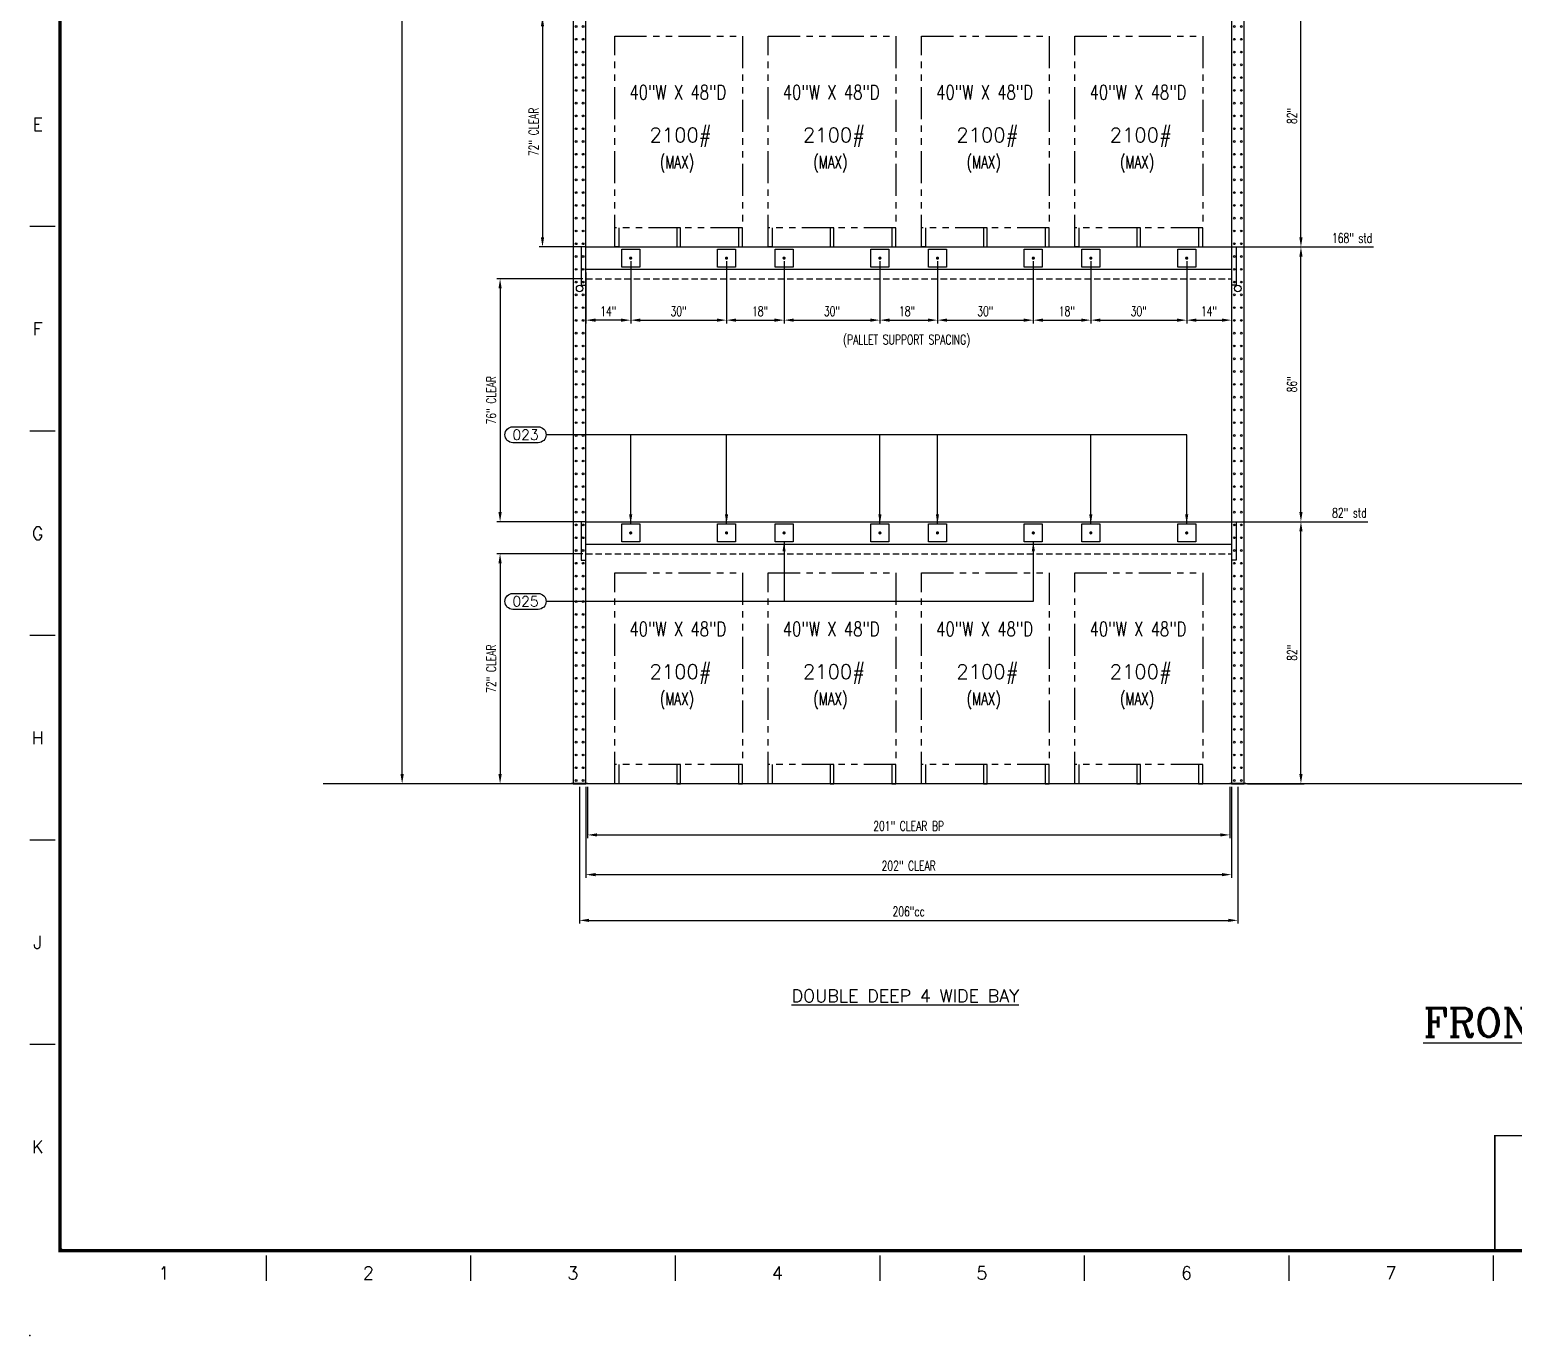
# Model space of a CAD drawing. Extents: x -10 to 1034, y -27 to 667.
# Drawn here: x -10 to 454.3, y -27 to 381.6 of the extents above; entities that cross this region are included whole.
import ezdxf
from ezdxf.enums import TextEntityAlignment as Align

# ---------------------------------------------------------------- set-up
doc = ezdxf.new("R2010")
doc.units = 0
doc.header["$LTSCALE"] = 8
doc.header["$MEASUREMENT"] = 0
doc.linetypes.add('HIDDEN', pattern=[0.375, 0.25, -0.125])
doc.linetypes.add('PHANTOM', pattern=[2.5, 1.25, -0.25, 0.25, -0.25, 0.25, -0.25])
doc.layers.get('0').update_dxf_attribs({"linetype": 'CONTINUOUS'})
doc.layers.get('DEFPOINTS').update_dxf_attribs({"linetype": 'CONTINUOUS'})
for name, color, linetype in [('BORD', 8, 'CONTINUOUS'), ('FDIM', 2, 'CONTINUOUS'), ('HIDDENL', 94, 'HIDDEN'), ('OBJCYAN', 4, 'CONTINUOUS'), ('OBJGREEN', 3, 'CONTINUOUS'), ('OBJRED', 1, 'CONTINUOUS'), ('OBJTHIN', 11, 'CONTINUOUS'), ('PHANTOML', 205, 'PHANTOM'), ('TEXTL', 2, 'CONTINUOUS')]:
    doc.layers.add(name, color=color, linetype=linetype)
doc.styles.add('2THIRDS', font='romans.shx', dxfattribs={"width": 0.7})
doc.styles.add('COMPLEX', font='complex')
doc.styles.add('ITALIC', font='italic')
doc.styles.add('ITALICT', font='italict', dxfattribs={"height": 24})
doc.styles.add('ROMAND', font='romand.shx')
doc.styles.add('SCRIPTC', font='SCRIPTC')
doc.styles.add('SIMPLEX', font='simplex.shx')
doc.dimstyles.new('2TFR32', dxfattribs={"dimtxt": 0.0938, "dimasz": 0.09375, "dimexe": 0.03125, "dimexo": 0.03125, "dimgap": 0.03125, "dimtad": 1, "dimdec": 5, "dimzin": 1, "dimdsep": 46, "dimlunit": 5, "dimtxsty": '2THIRDS', "dimcen": 0.09375, "dimclrd": 256, "dimclre": 256, "dimclrt": 256, "dimadec": 0, "dimazin": 0, "dimtfac": 0.75, "dimtdec": 4, "dimtofl": 0, "dimtmove": 0, "dimatfit": 0, "dimfxl": 0, "dimfrac": 2, "dimtolj": 1, "dimtzin": 0, "dimarcsym": 0})

# ---------------------------------------------------------------- blocks, each defined once
blk = doc.blocks.new('sbord_d')
at = {"layer": 'BORD'}
for p, q in [((-0.062, 10), (-0.312, 10)), ((-0.062, 8), (-0.312, 8)), ((-0.062, 6), (-0.312, 6)), ((-0.062, 4), (-0.312, 4)), ((-0.062, 2), (-0.312, 2)), ((2, -0.062), (2, -0.312)), ((4, -0.062), (4, -0.312)), ((6, -0.062), (6, -0.312)), ((8, -0.062), (8, -0.312)), ((10, -0.062), (10, -0.312)), ((12, -0.062), (12, -0.312)), ((14, -0.062), (14, -0.312))]:
    blk.add_line(p, q, dxfattribs=at)
at = {"layer": 'BORD', "const_width": 0.0313}
blk.add_lwpolyline([(-0.016, -0.016), (32.016, -0.016), (32.016, 20.016), (-0.016, 20.016)], close=True, dxfattribs=at)
at = {"layer": 'BORD', "const_width": 0.0156}
blk.add_lwpolyline([(18.016, 1.109), (14.016, 1.109), (14.016, -0.016)], dxfattribs=at)
at = {"layer": 'TEXTL'}
for p in [(0, 0), (-0.312, -0.844)]:
    blk.add_point(p, dxfattribs=at)
at = {"layer": 'BORD', "style": 'ROMAND'}
for s, p in [('E', (-0.234, 11)), ('F', (-0.234, 9)), ('G', (-0.234, 7)), ('H', (-0.234, 5)), ('J', (-0.234, 3)), ('K', (-0.234, 1)), ('1', (1, -0.234)), ('2', (3, -0.234)), ('3', (5, -0.234)), ('4', (7, -0.234)), ('5', (9, -0.234)), ('6', (11, -0.234)), ('7', (13, -0.234))]:
    blk.add_text(s, height=0.125, dxfattribs=at).set_placement(p, align=Align.MIDDLE)
at = {"layer": 'TEXTL', "flags": 8}
for tag, height, style, p in [('TITLE1', 0.156, 'COMPLEX', (30.266, 2.776)), ('TITLE2', 0.156, 'COMPLEX', (30.266, 2.443)), ('CHK', 0.0938, 'SIMPLEX', (29.828, 0.883)), ('APP', 0.0938, 'SIMPLEX', (30.703, 0.883)), ('JOB#', 0.125, 'ROMAND', (30.12, 0.133)), ('SHT', 0.125, 'ROMAND', (31.193, 0.133)), ('REV', 0.125, 'ROMAND', (31.789, 0.133))]:
    blk.add_attdef(tag, text='', height=height, dxfattribs=dict(at, style=style)).set_placement(p, align=Align.MIDDLE)
for tag, height, style, width, p, p2 in [('CUSTOMER', 0.156, 'ITALICT', 2.333901, (28.655, 1.697), (31.867, 1.697)), ('CAPP', 0.0781, 'SIMPLEX', 1.292308, (27.588, 0.944), (27.963, 0.944)), ('CDT', 0.0781, 'SIMPLEX', 1.866, (28.071, 0.943), (28.46, 0.943)), ('SCALE', 0.0938, 'SIMPLEX', 1.702732, (31.234, 0.837), (31.941, 0.837)), ('BAPP', 0.0781, 'SIMPLEX', 1.292308, (27.588, 0.683), (27.963, 0.683)), ('BDT', 0.0781, 'SIMPLEX', 1.866, (28.071, 0.683), (28.46, 0.683)), ('AAPP', 0.0781, 'SIMPLEX', 1.275949, (27.588, 0.443), (27.963, 0.443)), ('ADT', 0.0781, 'SIMPLEX', 1.833263, (28.071, 0.443), (28.46, 0.443)), ('DATE', 0.0938, 'ITALIC', 1.795034, (28.609, 0.462), (29.315, 0.462)), ('CHKDT', 0.0938, 'SIMPLEX', 1.555556, (29.484, 0.462), (30.172, 0.462)), ('APPDT', 0.0938, 'SIMPLEX', 1.555556, (30.359, 0.462), (31.047, 0.462)), ('PLOT#', 0.0938, 'SIMPLEX', 8.555556, (31.234, 0.462), (31.922, 0.462))]:
    blk.add_attdef(tag, text='', height=height, dxfattribs=dict(at, style=style, width=width)).set_placement(p, p2, align=Align.FIT)
for tag, height, style, p in [('LOCATION', 0.125, 'COMPLEX', (30.266, 1.364)), ('REVC', 0.0781, 'SIMPLEX', (20.259, 0.945)), ('CBY', 0.0781, 'ROMAND', (26.755, 0.943)), ('CCHK', 0.0781, 'SIMPLEX', (27.255, 0.943)), ('REVB', 0.0781, 'SIMPLEX', (20.259, 0.695)), ('BBY', 0.0781, 'ROMAND', (26.755, 0.683)), ('BCHK', 0.0781, 'SIMPLEX', (27.255, 0.683)), ('REVA', 0.0781, 'SIMPLEX', (20.259, 0.445)), ('ABY', 0.0781, 'ROMAND', (26.755, 0.443)), ('ACHK', 0.0781, 'SIMPLEX', (27.255, 0.443))]:
    blk.add_attdef(tag, text='', height=height, dxfattribs=dict(at, style=style)).set_placement(p, align=Align.CENTER)
for tag, p, height, style in [('REVCDESC', (20.625, 0.943), 0.0781, 'SIMPLEX'), ('DRBY', (28.593, 0.821), 0.125, 'SCRIPTC'), ('REVBDESC', (20.625, 0.683), 0.0781, 'SIMPLEX'), ('REVADESC', (20.625, 0.443), 0.0781, 'SIMPLEX'), ('DWG#', (30.055, -0.566), 0.0938, 'ROMAND')]:
    blk.add_attdef(tag, p, '', height=height, dxfattribs=dict(at, style=style))
blk = doc.blocks.new('*D34')
at = {"layer": 'DEFPOINTS', "color": 0}
for p in [(162.08, 145.63), (368.08, 145.63), (368.08, 102.87)]:
    blk.add_point(p, dxfattribs=at)
at = {"layer": 'FDIM', "lineweight": -2}
for p, q in [((162.08, 144.63), (162.08, 101.87)), ((368.08, 144.63), (368.08, 101.87)), ((165.08, 102.87), (365.08, 102.87))]:
    blk.add_line(p, q, dxfattribs=at)
at = {"layer": 'FDIM'}
for points in [[(165.08, 103.37), (165.08, 102.37), (162.08, 102.87)], [(365.08, 103.37), (365.08, 102.37), (368.08, 102.87)]]:
    blk.add_solid(points, dxfattribs=at)
at = {"layer": 'FDIM', "insert": (265.08, 105.66), "char_height": 3.002, "attachment_point": 5, "style": '2THIRDS'}
blk.add_mtext('\\A1;206"cc', dxfattribs=at)
blk = doc.blocks.new('*D33')
at = {"layer": 'DEFPOINTS', "color": 0}
for p in [(164.08, 145.63), (366.08, 145.63), (366.08, 117.18)]:
    blk.add_point(p, dxfattribs=at)
at = {"layer": 'FDIM', "lineweight": -2}
for p, q in [((164.08, 144.63), (164.08, 116.18)), ((366.08, 144.63), (366.08, 116.18)), ((167.08, 117.18), (363.08, 117.18))]:
    blk.add_line(p, q, dxfattribs=at)
at = {"layer": 'FDIM'}
for points in [[(167.08, 117.68), (167.08, 116.68), (164.08, 117.18)], [(363.08, 117.68), (363.08, 116.68), (366.08, 117.18)]]:
    blk.add_solid(points, dxfattribs=at)
at = {"layer": 'FDIM', "insert": (265.08, 119.96), "char_height": 3.0016, "attachment_point": 5, "style": '2THIRDS'}
blk.add_mtext('\\A1;202" CLEAR', dxfattribs=at)
blk = doc.blocks.new('*D32')
at = {"layer": 'DEFPOINTS', "color": 0}
for p in [(164.58, 145.63), (365.58, 145.63), (365.58, 129.62)]:
    blk.add_point(p, dxfattribs=at)
at = {"layer": 'FDIM', "lineweight": -2}
for p, q in [((164.58, 144.63), (164.58, 128.62)), ((365.58, 144.63), (365.58, 128.62)), ((167.58, 129.62), (362.58, 129.62))]:
    blk.add_line(p, q, dxfattribs=at)
at = {"layer": 'FDIM'}
for points in [[(167.58, 130.12), (167.58, 129.12), (164.58, 129.62)], [(362.58, 130.12), (362.58, 129.12), (365.58, 129.62)]]:
    blk.add_solid(points, dxfattribs=at)
at = {"layer": 'FDIM', "insert": (265.08, 132.41), "char_height": 3.0016, "attachment_point": 5, "style": '2THIRDS'}
blk.add_mtext('\\A1;201" CLEAR BP', dxfattribs=at)
blk = doc.blocks.new('*D29')
at = {"layer": 'DEFPOINTS', "color": 0}
for p in [(366.08, 227.63), (387.84, 227.63), (370.08, 145.63)]:
    blk.add_point(p, dxfattribs=at)
at = {"layer": 'FDIM', "lineweight": -2}
for p, q in [((367.08, 227.63), (388.84, 227.63)), ((387.84, 148.63), (387.84, 224.63)), ((371.08, 145.63), (388.84, 145.63))]:
    blk.add_line(p, q, dxfattribs=at)
at = {"layer": 'FDIM'}
for points in [[(387.34, 224.63), (388.34, 224.63), (387.84, 227.63)], [(387.34, 148.63), (388.34, 148.63), (387.84, 145.63)]]:
    blk.add_solid(points, dxfattribs=at)
at = {"layer": 'FDIM', "insert": (385.06, 186.63), "char_height": 3.002, "attachment_point": 5, "rotation": 90, "style": '2THIRDS'}
blk.add_mtext('\\A1;82"', dxfattribs=at)
blk = doc.blocks.new('*D26')
at = {"layer": 'DEFPOINTS', "color": 0}
for p in [(106.56, 555.63), (160.08, 555.63), (160.08, 145.63)]:
    blk.add_point(p, dxfattribs=at)
at = {"layer": 'FDIM', "lineweight": -2}
for p, q in [((159.08, 555.63), (105.56, 555.63)), ((106.56, 148.63), (106.56, 552.63)), ((159.08, 145.63), (105.56, 145.63))]:
    blk.add_line(p, q, dxfattribs=at)
at = {"layer": 'FDIM'}
for points in [[(106.06, 552.63), (107.06, 552.63), (106.56, 555.63)], [(106.06, 148.63), (107.06, 148.63), (106.56, 145.63)]]:
    blk.add_solid(points, dxfattribs=at)
at = {"layer": 'FDIM', "insert": (103.77, 404.63), "char_height": 3.0016, "attachment_point": 5, "rotation": 90, "style": '2THIRDS'}
blk.add_mtext('\\A1;410" RACK HEIGHT ', dxfattribs=at)
blk = doc.blocks.new('PALLET-66')
at = {"layer": 'PHANTOML'}
blk.add_lwpolyline([(-18.71, 6), (-18.71, 0), (-20, 0), (-20, 66), (20, 66), (20, 6), (18.72, 6), (18.72, 0), (20, 0), (20, 6), (-0.58, 6), (-0.58, 0), (0.58, 0), (0.58, 6), (-20, 6)], dxfattribs=at)
at = {"layer": 'FDIM'}
for s, height, style, width, p in [('40"W X 48"D', 4.5024, 'SIMPLEX', 0.75, (-0.25, 46.18)), ('(MAX)', 3.938, '2THIRDS', 0.7, (-0.54, 24.6))]:
    blk.add_text(s, height=height, dxfattribs=dict(at, style=style, width=width)).set_placement(p, align=Align.CENTER)
at = {"layer": 'FDIM', "style": 'SIMPLEX'}
blk.add_text('2100#', height=4.502, dxfattribs=at).set_placement((0.63, 32.81), align=Align.CENTER)
blk = doc.blocks.new('*D43')
at = {"layer": 'DEFPOINTS', "color": 0}
for p in [(256.08, 310.13), (274.08, 310.13), (274.08, 290.72)]:
    blk.add_point(p, dxfattribs=at)
at = {"layer": 'FDIM', "lineweight": -2}
for p, q in [((256.08, 309.13), (256.08, 289.72)), ((274.08, 309.13), (274.08, 289.72)), ((259.08, 290.72), (271.08, 290.72))]:
    blk.add_line(p, q, dxfattribs=at)
at = {"layer": 'FDIM'}
for points in [[(259.08, 291.22), (259.08, 290.22), (256.08, 290.72)], [(271.08, 291.22), (271.08, 290.22), (274.08, 290.72)]]:
    blk.add_solid(points, dxfattribs=at)
at = {"layer": 'FDIM', "insert": (264.58, 293.5), "char_height": 3.002, "attachment_point": 5, "style": '2THIRDS'}
blk.add_mtext('\\A1;18"', dxfattribs=at)
blk = doc.blocks.new('*D42')
at = {"layer": 'DEFPOINTS', "color": 0}
for p in [(226.08, 310.13), (256.08, 310.13), (256.08, 290.72)]:
    blk.add_point(p, dxfattribs=at)
at = {"layer": 'FDIM', "lineweight": -2}
for p, q in [((226.08, 309.13), (226.08, 289.72)), ((256.08, 309.13), (256.08, 289.72)), ((229.08, 290.72), (253.08, 290.72))]:
    blk.add_line(p, q, dxfattribs=at)
at = {"layer": 'FDIM'}
for points in [[(229.08, 291.22), (229.08, 290.22), (226.08, 290.72)], [(253.08, 291.22), (253.08, 290.22), (256.08, 290.72)]]:
    blk.add_solid(points, dxfattribs=at)
at = {"layer": 'FDIM', "insert": (241.08, 293.5), "char_height": 3.002, "attachment_point": 5, "style": '2THIRDS'}
blk.add_mtext('\\A1;30"', dxfattribs=at)
blk = doc.blocks.new('*D41')
at = {"layer": 'DEFPOINTS', "color": 0}
for p in [(208.08, 310.13), (226.08, 310.13), (226.08, 290.72)]:
    blk.add_point(p, dxfattribs=at)
at = {"layer": 'FDIM', "lineweight": -2}
for p, q in [((208.08, 309.13), (208.08, 289.72)), ((226.08, 309.13), (226.08, 289.72)), ((211.08, 290.72), (223.08, 290.72))]:
    blk.add_line(p, q, dxfattribs=at)
at = {"layer": 'FDIM'}
for points in [[(211.08, 291.22), (211.08, 290.22), (208.08, 290.72)], [(223.08, 291.22), (223.08, 290.22), (226.08, 290.72)]]:
    blk.add_solid(points, dxfattribs=at)
at = {"layer": 'FDIM', "insert": (218.58, 293.5), "char_height": 3.002, "attachment_point": 5, "style": '2THIRDS'}
blk.add_mtext('\\A1;18"', dxfattribs=at)
blk = doc.blocks.new('*D40')
at = {"layer": 'DEFPOINTS', "color": 0}
for p in [(178.08, 310.13), (208.08, 310.13), (208.08, 290.72)]:
    blk.add_point(p, dxfattribs=at)
at = {"layer": 'FDIM', "lineweight": -2}
for p, q in [((178.08, 309.13), (178.08, 289.72)), ((208.08, 309.13), (208.08, 289.72)), ((181.08, 290.72), (205.08, 290.72))]:
    blk.add_line(p, q, dxfattribs=at)
at = {"layer": 'FDIM'}
for points in [[(181.08, 291.22), (181.08, 290.22), (178.08, 290.72)], [(205.08, 291.22), (205.08, 290.22), (208.08, 290.72)]]:
    blk.add_solid(points, dxfattribs=at)
at = {"layer": 'FDIM', "insert": (193.08, 293.5), "char_height": 3.002, "attachment_point": 5, "style": '2THIRDS'}
blk.add_mtext('\\A1;30"', dxfattribs=at)
blk = doc.blocks.new('*D39')
at = {"layer": 'DEFPOINTS', "color": 0}
for p in [(274.08, 310.13), (304.08, 310.13), (304.08, 290.72)]:
    blk.add_point(p, dxfattribs=at)
at = {"layer": 'FDIM', "lineweight": -2}
for p, q in [((274.08, 309.13), (274.08, 289.72)), ((304.08, 309.13), (304.08, 289.72)), ((277.08, 290.72), (301.08, 290.72))]:
    blk.add_line(p, q, dxfattribs=at)
at = {"layer": 'FDIM'}
for points in [[(277.08, 291.22), (277.08, 290.22), (274.08, 290.72)], [(301.08, 291.22), (301.08, 290.22), (304.08, 290.72)]]:
    blk.add_solid(points, dxfattribs=at)
at = {"layer": 'FDIM', "insert": (289.08, 293.5), "char_height": 3.002, "attachment_point": 5, "style": '2THIRDS'}
blk.add_mtext('\\A1;30"', dxfattribs=at)
blk = doc.blocks.new('*D38')
at = {"layer": 'DEFPOINTS', "color": 0}
for p in [(304.08, 310.13), (322.08, 310.13), (322.08, 290.72)]:
    blk.add_point(p, dxfattribs=at)
at = {"layer": 'FDIM', "lineweight": -2}
for p, q in [((304.08, 309.13), (304.08, 289.72)), ((322.08, 309.13), (322.08, 289.72)), ((307.08, 290.72), (319.08, 290.72))]:
    blk.add_line(p, q, dxfattribs=at)
at = {"layer": 'FDIM'}
for points in [[(307.08, 291.22), (307.08, 290.22), (304.08, 290.72)], [(319.08, 291.22), (319.08, 290.22), (322.08, 290.72)]]:
    blk.add_solid(points, dxfattribs=at)
at = {"layer": 'FDIM', "insert": (314.58, 293.5), "char_height": 3.002, "attachment_point": 5, "style": '2THIRDS'}
blk.add_mtext('\\A1;18"', dxfattribs=at)
blk = doc.blocks.new('*D37')
at = {"layer": 'DEFPOINTS', "color": 0}
for p in [(322.08, 310.13), (352.08, 310.13), (352.08, 290.72)]:
    blk.add_point(p, dxfattribs=at)
at = {"layer": 'FDIM', "lineweight": -2}
for p, q in [((322.08, 309.13), (322.08, 289.72)), ((352.08, 309.13), (352.08, 289.72)), ((325.08, 290.72), (349.08, 290.72))]:
    blk.add_line(p, q, dxfattribs=at)
at = {"layer": 'FDIM'}
for points in [[(325.08, 291.22), (325.08, 290.22), (322.08, 290.72)], [(349.08, 291.22), (349.08, 290.22), (352.08, 290.72)]]:
    blk.add_solid(points, dxfattribs=at)
at = {"layer": 'FDIM', "insert": (337.08, 293.5), "char_height": 3.002, "attachment_point": 5, "style": '2THIRDS'}
blk.add_mtext('\\A1;30"', dxfattribs=at)
blk = doc.blocks.new('*D36')
at = {"layer": 'DEFPOINTS', "color": 0}
for p in [(352.08, 310.13), (366.08, 306.63), (366.08, 290.72)]:
    blk.add_point(p, dxfattribs=at)
at = {"layer": 'FDIM', "lineweight": -2}
for p, q in [((352.08, 309.13), (352.08, 289.72)), ((366.08, 305.63), (366.08, 289.72)), ((355.08, 290.72), (363.08, 290.72))]:
    blk.add_line(p, q, dxfattribs=at)
at = {"layer": 'FDIM'}
for points in [[(355.08, 291.22), (355.08, 290.22), (352.08, 290.72)], [(363.08, 291.22), (363.08, 290.22), (366.08, 290.72)]]:
    blk.add_solid(points, dxfattribs=at)
at = {"layer": 'FDIM', "insert": (359.08, 293.5), "char_height": 3.002, "attachment_point": 5, "style": '2THIRDS'}
blk.add_mtext('\\A1;14"', dxfattribs=at)
blk = doc.blocks.new('*D35')
at = {"layer": 'DEFPOINTS', "color": 0}
for p in [(164.08, 306.63), (178.08, 310.13), (164.08, 290.72)]:
    blk.add_point(p, dxfattribs=at)
at = {"layer": 'FDIM', "lineweight": -2}
for p, q in [((178.08, 309.13), (178.08, 289.72)), ((164.08, 305.63), (164.08, 289.72)), ((175.08, 290.72), (167.08, 290.72))]:
    blk.add_line(p, q, dxfattribs=at)
at = {"layer": 'FDIM'}
for points in [[(167.08, 291.22), (167.08, 290.22), (164.08, 290.72)], [(175.08, 291.22), (175.08, 290.22), (178.08, 290.72)]]:
    blk.add_solid(points, dxfattribs=at)
at = {"layer": 'FDIM', "insert": (171.08, 293.5), "char_height": 3.002, "attachment_point": 5, "style": '2THIRDS'}
blk.add_mtext('\\A1;14"', dxfattribs=at)
blk = doc.blocks.new('*D44')
at = {"layer": 'DEFPOINTS', "color": 0}
for p in [(366.08, 313.63), (387.84, 313.63), (366.08, 227.63)]:
    blk.add_point(p, dxfattribs=at)
at = {"layer": 'FDIM', "lineweight": -2}
for p, q in [((367.08, 313.63), (388.84, 313.63)), ((387.84, 230.63), (387.84, 310.63)), ((367.08, 227.63), (388.84, 227.63))]:
    blk.add_line(p, q, dxfattribs=at)
at = {"layer": 'FDIM'}
for points in [[(387.34, 310.63), (388.34, 310.63), (387.84, 313.63)], [(387.34, 230.63), (388.34, 230.63), (387.84, 227.63)]]:
    blk.add_solid(points, dxfattribs=at)
at = {"layer": 'FDIM', "insert": (385.06, 270.63), "char_height": 3.002, "attachment_point": 5, "rotation": 90, "style": '2THIRDS'}
blk.add_mtext('\\A1;86"', dxfattribs=at)
blk = doc.blocks.new('*D45')
at = {"layer": 'DEFPOINTS', "color": 0}
for p in [(366.08, 395.63), (387.84, 395.63), (366.08, 313.63)]:
    blk.add_point(p, dxfattribs=at)
at = {"layer": 'FDIM', "lineweight": -2}
for p, q in [((367.08, 395.63), (388.84, 395.63)), ((387.84, 316.63), (387.84, 392.63)), ((367.08, 313.63), (388.84, 313.63))]:
    blk.add_line(p, q, dxfattribs=at)
at = {"layer": 'FDIM'}
for points in [[(387.34, 392.63), (388.34, 392.63), (387.84, 395.63)], [(387.34, 316.63), (388.34, 316.63), (387.84, 313.63)]]:
    blk.add_solid(points, dxfattribs=at)
at = {"layer": 'FDIM', "insert": (385.06, 354.63), "char_height": 3.002, "attachment_point": 5, "rotation": 90, "style": '2THIRDS'}
blk.add_mtext('\\A1;82"', dxfattribs=at)
blk = doc.blocks.new('*D46')
at = {"layer": 'DEFPOINTS', "color": 0}
for p in [(366.08, 227.63), (396.2, 227.63), (369.08, 145.63)]:
    blk.add_point(p, dxfattribs=at)
at = {"layer": 'FDIM', "lineweight": -2}
blk.add_line((367.08, 227.63), (408.8, 227.63), dxfattribs=at)
at = {"layer": 'FDIM', "insert": (403, 230.42), "char_height": 3.0016, "attachment_point": 5, "style": '2THIRDS'}
blk.add_mtext('\\A1;82" std', dxfattribs=at)
blk = doc.blocks.new('MP-C4-410')
for points in [[(2, 410), (-2, 410), (-2, 0), (2, 0)], [(-2.5, 0.1875), (2.5, 0.1875), (2.5, 0), (-2.5, 0)]]:
    blk.add_lwpolyline(points, close=True)
at = {"layer": 'OBJTHIN'}
for centre, radius in [((-1.09375, 409), 0.28125), ((1.09375, 409), 0.28125), ((-1.09375, 405), 0.28125), ((1.09375, 405), 0.28125), ((-1.09375, 401), 0.28125), ((1.09375, 401), 0.28125), ((-1.09375, 397), 0.28125), ((1.09375, 397), 0.28125), ((-1.09375, 393), 0.28125), ((1.09375, 393), 0.28125), ((-1.09375, 389), 0.28125), ((1.09375, 389), 0.28125), ((-1.09375, 385), 0.28125), ((-1.09375, 381), 0.28125), ((1.09375, 385), 0.28125), ((1.09375, 381), 0.28125), ((-1.09375, 377), 0.28125), ((1.09375, 377), 0.28125), ((-1.09375, 373), 0.28125), ((1.09375, 373), 0.28125), ((-1.09375, 369), 0.28125), ((1.09375, 369), 0.28125), ((-1.09375, 365), 0.28125), ((1.09375, 365), 0.28125), ((-1.09375, 361), 0.28125), ((1.09375, 361), 0.28125), ((-1.09375, 357), 0.28125), ((-1.09375, 353), 0.28125), ((1.09375, 357), 0.28125), ((1.09375, 353), 0.28125), ((-1.09375, 349), 0.28125), ((1.09375, 349), 0.28125), ((-1.09375, 345), 0.28125), ((1.09375, 345), 0.28125), ((-1.09375, 341), 0.28125), ((1.09375, 341), 0.28125), ((-1.09375, 337), 0.28125), ((1.09375, 337), 0.28125), ((-1.09375, 333), 0.28125), ((1.09375, 333), 0.28125), ((-1.09375, 329), 0.28125), ((-1.09375, 325), 0.28125), ((1.09375, 329), 0.28125), ((1.09375, 325), 0.28125), ((-1.09375, 321), 0.28125), ((1.09375, 321), 0.28125), ((-1.09375, 317), 0.28125), ((0, 319), 1), ((1.09375, 317), 0.28125), ((-1.09375, 313), 0.28125), ((1.09375, 313), 0.28125), ((-1.09375, 309), 0.28125), ((1.09375, 309), 0.28125), ((-1.09375, 305), 0.28125), ((1.09375, 305), 0.28125), ((-1.09375, 301), 0.28125), ((-1.09375, 297), 0.28125), ((1.09375, 301), 0.28125), ((1.09375, 297), 0.28125), ((-1.09375, 293), 0.28125), ((1.09375, 293), 0.28125), ((-1.09375, 289), 0.28125), ((1.09375, 289), 0.28125), ((-1.09375, 285), 0.28125), ((1.09375, 285), 0.28125), ((-1.09375, 281), 0.28125), ((1.09375, 281), 0.28125), ((-1.09375, 277), 0.28125), ((1.09375, 277), 0.28125), ((-1.09375, 273), 0.28125), ((1.09375, 273), 0.28125), ((-1.09375, 269), 0.28125), ((-1.09375, 265), 0.28125), ((1.09375, 269), 0.28125), ((1.09375, 265), 0.28125), ((-1.09375, 261), 0.28125), ((1.09375, 261), 0.28125), ((-1.09375, 257), 0.28125), ((1.09375, 257), 0.28125), ((-1.09375, 253), 0.28125), ((1.09375, 253), 0.28125), ((-1.09375, 249), 0.28125), ((1.09375, 249), 0.28125), ((-1.09375, 245), 0.28125), ((1.09375, 245), 0.28125), ((-1.09375, 241), 0.28125), ((-1.09375, 237), 0.28125), ((1.09375, 241), 0.28125), ((1.09375, 237), 0.28125), ((-1.09375, 233), 0.28125), ((1.09375, 233), 0.28125), ((-1.09375, 229), 0.28125), ((1.09375, 229), 0.28125), ((-1.09375, 225), 0.28125), ((1.09375, 225), 0.28125), ((-1.09375, 221), 0.28125), ((1.09375, 221), 0.28125), ((-1.09375, 217), 0.28125), ((1.09375, 217), 0.28125), ((-1.09375, 213), 0.28125), ((-1.09375, 209), 0.28125), ((1.09375, 213), 0.28125), ((1.09375, 209), 0.28125), ((-1.09375, 205), 0.28125), ((1.09375, 205), 0.28125), ((-1.09375, 201), 0.28125), ((1.09375, 201), 0.28125), ((-1.09375, 197), 0.28125), ((1.09375, 197), 0.28125), ((-1.09375, 193), 0.28125), ((1.09375, 193), 0.28125), ((-1.09375, 189), 0.28125), ((1.09375, 189), 0.28125), ((-1.09375, 185), 0.28125), ((-1.09375, 181), 0.28125), ((1.09375, 185), 0.28125), ((1.09375, 181), 0.28125), ((-1.09375, 177), 0.28125), ((1.09375, 177), 0.28125), ((-1.09375, 173), 0.28125), ((1.09375, 173), 0.28125), ((-1.09375, 169), 0.28125), ((1.09375, 169), 0.28125), ((-1.09375, 165), 0.28125), ((1.09375, 165), 0.28125), ((-1.09375, 161), 0.28125), ((1.09375, 161), 0.28125), ((-1.09375, 157), 0.28125), ((-1.09375, 153), 0.28125), ((0, 155), 1), ((1.09375, 157), 0.28125), ((1.09375, 153), 0.28125), ((-1.09375, 149), 0.28125), ((1.09375, 149), 0.28125), ((-1.09375, 145), 0.28125), ((1.09375, 145), 0.28125), ((-1.09375, 141), 0.28125), ((1.09375, 141), 0.28125), ((-1.09375, 137), 0.28125), ((1.09375, 137), 0.28125), ((-1.09375, 133), 0.28125), ((1.09375, 133), 0.28125), ((-1.09375, 129), 0.28125), ((1.09375, 129), 0.28125), ((-1.09375, 125), 0.28125), ((-1.09375, 121), 0.28125), ((1.09375, 125), 0.28125), ((1.09375, 121), 0.28125), ((-1.09375, 117), 0.28125), ((1.09375, 117), 0.28125), ((-1.09375, 113), 0.28125), ((1.09375, 113), 0.28125), ((-1.09375, 109), 0.28125), ((1.09375, 109), 0.28125), ((-1.09375, 105), 0.28125), ((1.09375, 105), 0.28125), ((-1.09375, 101), 0.28125), ((1.09375, 101), 0.28125), ((-1.09375, 97), 0.28125), ((-1.09375, 93), 0.28125), ((1.09375, 97), 0.28125), ((1.09375, 93), 0.28125), ((-1.09375, 89), 0.28125), ((1.09375, 89), 0.28125), ((-1.09375, 85), 0.28125), ((1.09375, 85), 0.28125), ((-1.09375, 81), 0.28125), ((1.09375, 81), 0.28125), ((-1.09375, 77), 0.28125), ((1.09375, 77), 0.28125), ((-1.09375, 73), 0.28125), ((1.09375, 73), 0.28125), ((-1.09375, 69), 0.28125), ((-1.09375, 65), 0.28125), ((1.09375, 69), 0.28125), ((1.09375, 65), 0.28125), ((-1.09375, 61), 0.28125), ((1.09375, 61), 0.28125), ((-1.09375, 57), 0.28125), ((1.09375, 57), 0.28125), ((-1.09375, 53), 0.28125), ((1.09375, 53), 0.28125), ((-1.09375, 49), 0.28125), ((1.09375, 49), 0.28125), ((-1.09375, 45), 0.28125), ((1.09375, 45), 0.28125), ((-1.09375, 41), 0.28125), ((-1.09375, 37), 0.28125), ((1.09375, 41), 0.28125), ((1.09375, 37), 0.28125), ((-1.09375, 33), 0.28125), ((1.09375, 33), 0.28125), ((-1.09375, 29), 0.28125), ((1.09375, 29), 0.28125), ((-1.09375, 25), 0.28125), ((1.09375, 25), 0.28125), ((-1.09375, 21), 0.28125), ((1.09375, 21), 0.28125), ((-1.09375, 17), 0.28125), ((1.09375, 17), 0.28125), ((-1.09375, 13), 0.28125), ((1.09375, 13), 0.28125), ((-1.09375, 9), 0.28125), ((-1.09375, 5), 0.28125), ((1.09375, 9), 0.28125), ((1.09375, 5), 0.28125), ((-1.09375, 1), 0.28125), ((1.09375, 1), 0.28125)]:
    blk.add_circle(centre, radius, dxfattribs=at)
blk = doc.blocks.new('*D55')
at = {"layer": 'DEFPOINTS', "color": 0}
for p in [(164.08, 303.63), (137.21, 227.63), (164.08, 227.63)]:
    blk.add_point(p, dxfattribs=at)
at = {"layer": 'FDIM', "lineweight": -2}
for p, q in [((163.08, 303.63), (136.21, 303.63)), ((137.21, 300.63), (137.21, 230.63)), ((163.08, 227.63), (136.21, 227.63))]:
    blk.add_line(p, q, dxfattribs=at)
at = {"layer": 'FDIM'}
for points in [[(136.71, 300.63), (137.71, 300.63), (137.21, 303.63)], [(136.71, 230.63), (137.71, 230.63), (137.21, 227.63)]]:
    blk.add_solid(points, dxfattribs=at)
at = {"layer": 'FDIM', "insert": (134.43, 265.63), "char_height": 3.0016, "attachment_point": 5, "rotation": 90, "style": '2THIRDS'}
blk.add_mtext('\\A1;76" CLEAR', dxfattribs=at)
blk = doc.blocks.new('*D56')
at = {"layer": 'DEFPOINTS', "color": 0}
for p in [(164.08, 217.63), (137.21, 145.63), (164.08, 145.63)]:
    blk.add_point(p, dxfattribs=at)
at = {"layer": 'FDIM', "lineweight": -2}
for p, q in [((163.08, 217.63), (136.21, 217.63)), ((137.21, 214.63), (137.21, 148.63)), ((163.08, 145.63), (136.21, 145.63))]:
    blk.add_line(p, q, dxfattribs=at)
at = {"layer": 'FDIM'}
for points in [[(136.71, 214.63), (137.71, 214.63), (137.21, 217.63)], [(136.71, 148.63), (137.71, 148.63), (137.21, 145.63)]]:
    blk.add_solid(points, dxfattribs=at)
at = {"layer": 'FDIM', "insert": (134.43, 181.63), "char_height": 3.0016, "attachment_point": 5, "rotation": 90, "style": '2THIRDS'}
blk.add_mtext('\\A1;72" CLEAR', dxfattribs=at)
blk = doc.blocks.new('*D57')
at = {"layer": 'DEFPOINTS', "color": 0}
for p in [(164.08, 385.63), (150.48, 313.63), (164.08, 313.63)]:
    blk.add_point(p, dxfattribs=at)
at = {"layer": 'FDIM', "lineweight": -2}
for p, q in [((163.08, 385.63), (149.48, 385.63)), ((150.48, 382.63), (150.48, 316.63)), ((163.08, 313.63), (149.48, 313.63))]:
    blk.add_line(p, q, dxfattribs=at)
at = {"layer": 'FDIM'}
for points in [[(149.98, 382.63), (150.98, 382.63), (150.48, 385.63)], [(149.98, 316.63), (150.98, 316.63), (150.48, 313.63)]]:
    blk.add_solid(points, dxfattribs=at)
at = {"layer": 'FDIM', "insert": (147.69, 349.63), "char_height": 3.0016, "attachment_point": 5, "rotation": 90, "style": '2THIRDS'}
blk.add_mtext('\\A1;72" CLEAR', dxfattribs=at)
blk = doc.blocks.new('*D58')
at = {"layer": 'DEFPOINTS', "color": 0}
for p in [(366.08, 313.63), (396.2, 313.63), (369.08, 145.63)]:
    blk.add_point(p, dxfattribs=at)
at = {"layer": 'FDIM', "lineweight": -2}
blk.add_line((367.08, 313.63), (410.51, 313.63), dxfattribs=at)
at = {"layer": 'FDIM', "insert": (403.85, 316.42), "char_height": 3.0016, "attachment_point": 5, "style": '2THIRDS'}
blk.add_mtext('\\A1;168" std', dxfattribs=at)
blk = doc.blocks.new('*D59')
at = {"layer": 'DEFPOINTS', "color": 0}
for p in [(366.08, 395.63), (396.2, 395.63), (369.08, 145.63)]:
    blk.add_point(p, dxfattribs=at)
at = {"layer": 'FDIM', "lineweight": -2}
blk.add_line((367.08, 395.63), (410.81, 395.63), dxfattribs=at)
at = {"layer": 'FDIM', "insert": (404, 398.42), "char_height": 3.0016, "attachment_point": 5, "style": '2THIRDS'}
blk.add_mtext('\\A1;250" std', dxfattribs=at)
blk = doc.blocks.new('*D60')
at = {"layer": 'DEFPOINTS', "color": 0}
for p in [(366.08, 477.63), (396.2, 477.63), (369.08, 145.63)]:
    blk.add_point(p, dxfattribs=at)
at = {"layer": 'FDIM', "lineweight": -2}
blk.add_line((367.08, 477.63), (410.81, 477.63), dxfattribs=at)
at = {"layer": 'FDIM', "insert": (404, 480.42), "char_height": 3.0016, "attachment_point": 5, "style": '2THIRDS'}
blk.add_mtext('\\A1;332" std', dxfattribs=at)
blk = doc.blocks.new('*D62')
at = {"layer": 'DEFPOINTS', "color": 0}
for p in [(366.08, 555.63), (396.2, 555.63), (369.08, 145.63)]:
    blk.add_point(p, dxfattribs=at)
at = {"layer": 'FDIM', "lineweight": -2}
blk.add_line((367.08, 555.63), (410.81, 555.63), dxfattribs=at)
at = {"layer": 'FDIM', "insert": (404, 558.42), "char_height": 3.0016, "attachment_point": 5, "style": '2THIRDS'}
blk.add_mtext('\\A1;410" std', dxfattribs=at)

msp = doc.modelspace()

# ---------------------------------------------------------------- linework, layer by layer
at = {"layer": 'FDIM'}
for points in [[(141.233884, 252.373785, -1), (141.233884, 257.357384), (149.110879, 257.357384, -1), (149.110879, 252.373785)], [(141.233884, 200.213588, -1), (141.233884, 205.197187), (149.110879, 205.197187, -1), (149.110879, 200.213588)]]:
    msp.add_lwpolyline(points, format="xyb", close=True, dxfattribs=at)
at = {"layer": 'HIDDENL'}
for p, q in [((164.081306, 303.630197), (366.081306, 303.630197)), ((164.081306, 217.630197), (366.081306, 217.630197))]:
    msp.add_line(p, q, dxfattribs=at)
at = {"layer": 'OBJCYAN'}
msp.add_line((858.156987, 145.630197), (81.839451, 145.630197), dxfattribs=at)
at = {"layer": 'OBJRED'}
for p, q in [((164.081306, 313.630197), (366.081306, 313.630197)), ((175.268806, 312.942697), (180.893806, 312.942697)), ((175.268806, 307.317697), (175.268806, 312.942697)), ((180.893806, 312.942697), (180.893806, 307.317697)), ((205.268806, 312.942697), (210.893806, 312.942697)), ((205.268806, 307.317697), (205.268806, 312.942697)), ((210.893806, 312.942697), (210.893806, 307.317697)), ((223.268806, 312.942697), (228.893806, 312.942697)), ((223.268806, 307.317697), (223.268806, 312.942697)), ((228.893806, 312.942697), (228.893806, 307.317697)), ((253.268806, 312.942697), (258.893806, 312.942697)), ((253.268806, 307.317697), (253.268806, 312.942697)), ((258.893806, 312.942697), (258.893806, 307.317697)), ((271.268806, 312.942697), (276.893806, 312.942697)), ((271.268806, 307.317697), (271.268806, 312.942697)), ((276.893806, 312.942697), (276.893806, 307.317697)), ((301.268806, 312.942697), (306.893806, 312.942697)), ((301.268806, 307.317697), (301.268806, 312.942697)), ((306.893806, 312.942697), (306.893806, 307.317697)), ((319.268806, 312.942697), (324.893806, 312.942697)), ((319.268806, 307.317697), (319.268806, 312.942697)), ((324.893806, 312.942697), (324.893806, 307.317697)), ((349.268806, 312.942697), (354.893806, 312.942697)), ((349.268806, 307.317697), (349.268806, 312.942697)), ((354.893806, 312.942697), (354.893806, 307.317697)), ((164.081306, 306.630197), (366.081306, 306.630197)), ((180.893806, 307.317697), (175.268806, 307.317697)), ((210.893806, 307.317697), (205.268806, 307.317697)), ((228.893806, 307.317697), (223.268806, 307.317697)), ((258.893806, 307.317697), (253.268806, 307.317697)), ((276.893806, 307.317697), (271.268806, 307.317697)), ((306.893806, 307.317697), (301.268806, 307.317697)), ((324.893806, 307.317697), (319.268806, 307.317697)), ((354.893806, 307.317697), (349.268806, 307.317697)), ((164.081306, 227.630197), (366.081306, 227.630197)), ((175.268806, 226.942697), (180.893806, 226.942697)), ((175.268806, 221.317697), (175.268806, 226.942697)), ((180.893806, 226.942697), (180.893806, 221.317697)), ((205.268806, 226.942697), (210.893806, 226.942697)), ((205.268806, 221.317697), (205.268806, 226.942697)), ((210.893806, 226.942697), (210.893806, 221.317697)), ((223.268806, 226.942697), (228.893806, 226.942697)), ((223.268806, 221.317697), (223.268806, 226.942697)), ((228.893806, 226.942697), (228.893806, 221.317697)), ((253.268806, 226.942697), (258.893806, 226.942697)), ((253.268806, 221.317697), (253.268806, 226.942697)), ((258.893806, 226.942697), (258.893806, 221.317697)), ((271.268806, 226.942697), (276.893806, 226.942697)), ((271.268806, 221.317697), (271.268806, 226.942697)), ((276.893806, 226.942697), (276.893806, 221.317697)), ((301.268806, 226.942697), (306.893806, 226.942697)), ((301.268806, 221.317697), (301.268806, 226.942697)), ((306.893806, 226.942697), (306.893806, 221.317697)), ((319.268806, 226.942697), (324.893806, 226.942697)), ((319.268806, 221.317697), (319.268806, 226.942697)), ((324.893806, 226.942697), (324.893806, 221.317697)), ((349.268806, 226.942697), (354.893806, 226.942697)), ((349.268806, 221.317697), (349.268806, 226.942697)), ((354.893806, 226.942697), (354.893806, 221.317697)), ((164.081306, 220.630197), (366.081306, 220.630197)), ((180.893806, 221.317697), (175.268806, 221.317697)), ((210.893806, 221.317697), (205.268806, 221.317697)), ((228.893806, 221.317697), (223.268806, 221.317697)), ((258.893806, 221.317697), (253.268806, 221.317697)), ((276.893806, 221.317697), (271.268806, 221.317697)), ((306.893806, 221.317697), (301.268806, 221.317697)), ((324.893806, 221.317697), (319.268806, 221.317697)), ((354.893806, 221.317697), (349.268806, 221.317697))]:
    msp.add_line(p, q, dxfattribs=at)
at = {"layer": 'OBJTHIN'}
for points in [[(164.081306, 313.630197), (162.581306, 313.630197), (162.581306, 301.630197), (164.081306, 301.630197)], [(366.081306, 313.630197), (367.581306, 313.630197), (367.581306, 301.630197), (366.081306, 301.630197)], [(164.081306, 227.630197), (162.581306, 227.630197), (162.581306, 215.630197), (164.081306, 215.630197)], [(366.081306, 227.630197), (367.581306, 227.630197), (367.581306, 215.630197), (366.081306, 215.630197)]]:
    msp.add_lwpolyline(points, dxfattribs=at)
at = {"layer": 'OBJTHIN', "const_width": 0.5}
for points in [[(177.831306, 310.130197, 1), (178.331306, 310.130197, 1)], [(207.831306, 310.130197, 1), (208.331306, 310.130197, 1)], [(225.831306, 310.130197, 1), (226.331306, 310.130197, 1)], [(255.831306, 310.130197, 1), (256.331306, 310.130197, 1)], [(273.831306, 310.130197, 1), (274.331306, 310.130197, 1)], [(303.831306, 310.130197, 1), (304.331306, 310.130197, 1)], [(321.831306, 310.130197, 1), (322.331306, 310.130197, 1)], [(351.831306, 310.130197, 1), (352.331306, 310.130197, 1)], [(177.831306, 224.130197, 1), (178.331306, 224.130197, 1)], [(207.831306, 224.130197, 1), (208.331306, 224.130197, 1)], [(225.831306, 224.130197, 1), (226.331306, 224.130197, 1)], [(255.831306, 224.130197, 1), (256.331306, 224.130197, 1)], [(273.831306, 224.130197, 1), (274.331306, 224.130197, 1)], [(303.831306, 224.130197, 1), (304.331306, 224.130197, 1)], [(321.831306, 224.130197, 1), (322.331306, 224.130197, 1)], [(351.831306, 224.130197, 1), (352.331306, 224.130197, 1)]]:
    msp.add_lwpolyline(points, format="xyb", close=True, dxfattribs=at)

# ---------------------------------------------------------------- block references
at = {"layer": 'FDIM', "xscale": 32, "yscale": 32, "zscale": 32}
msp.add_blockref('sbord_d', (0, 0), dxfattribs=at)
at = {"layer": 'OBJGREEN'}
for p in [(162.081306, 145.630197), (368.081306, 145.630197)]:
    msp.add_blockref('MP-C4-410', p, dxfattribs=at)
at = {"layer": 'PHANTOML'}
for p in [(193.081306, 313.630197), (241.081306, 313.630197), (289.081306, 313.630197), (337.081306, 313.630197), (193.081306, 145.630197), (241.081306, 145.630197), (289.081306, 145.630197), (337.081306, 145.630197)]:
    msp.add_blockref('PALLET-66', p, dxfattribs=at)

# ---------------------------------------------------------------- texts
at = {"layer": 'FDIM', "style": '2THIRDS', "width": 0.7}
msp.add_text('(PALLET SUPPORT SPACING)', height=3, dxfattribs=at).set_placement((264.446099, 283.116882), align=Align.CENTER)
at = {"layer": 'FDIM', "style": 'SIMPLEX'}
for s, p in [('023', (145.172381, 254.865585)), ('025', (145.172381, 202.705388))]:
    msp.add_text(s, height=3.2, dxfattribs=at).set_placement(p, align=Align.MIDDLE)
at = {"layer": 'FDIM', "style": 'COMPLEX'}
for s, height, p in [('%%uDOUBLE DEEP 4 WIDE BAY', 4, (264.020455, 77.240769)), ('%%uFRONT ELEVATIONS', 9, (487.255426, 66.373198))]:
    msp.add_text(s, height=height, dxfattribs=at).set_placement(p, align=Align.CENTER)

# ---------------------------------------------------------------- dimensions: what is measured, and where the dimension line sits
at = {"layer": 'FDIM'}
for feature_location, picture, middle in [((366.081306, 555.630197), '*D62', (404.001552, 558.416864)), ((366.081306, 477.630197), '*D60', (404.001552, 480.416864)), ((366.081306, 395.630197), '*D59', (404.001552, 398.416864)), ((366.081306, 313.630197), '*D58', (403.851472, 316.416864)), ((366.081306, 227.630197), '*D46', (403.001018, 230.416864))]:
    dim = msp.add_ordinate_dim(feature_location=feature_location, offset=(30.116619, 0), dtype=0, origin=(369.081306, 145.630197), text='<> std', dimstyle='2TFR32', override={"dimscale": 32, "dimpost": '"'}, dxfattribs=at)
    dim.commit()
    dim.dimension.update_dxf_attribs({"geometry": picture, "text_midpoint": middle})
dim = msp.add_linear_dim(base=(106.559596, 555.630197), p1=(160.081306, 145.630197), p2=(160.081306, 555.630197), angle=90, text='<> RACK HEIGHT ', dimstyle='2TFR32', override={"dimscale": 32, "dimpost": '"'}, dxfattribs=at)
dim.commit()
dim.dimension.update_dxf_attribs({"geometry": '*D26', "text_midpoint": (106.559596, 404.630197), "dimtype": 160})
for base, p1, p2, picture, middle in [((387.844853, 395.630197), (366.081306, 313.630197), (366.081306, 395.630197), '*D45', (385.058186, 354.630197)), ((387.844853, 313.630197), (366.081306, 227.630197), (366.081306, 313.630197), '*D44', (385.058186, 270.630197)), ((387.844853, 227.630197), (370.081306, 145.630197), (366.081306, 227.630197), '*D29', (385.058186, 186.630197))]:
    dim = msp.add_linear_dim(base=base, p1=p1, p2=p2, angle=90, dimstyle='2TFR32', override={"dimscale": 32, "dimpost": '"'}, dxfattribs=at)
    dim.commit()
    dim.dimension.update_dxf_attribs({"geometry": picture, "text_midpoint": middle})
for base, p1, p2, picture, middle in [((150.477844, 313.630197), (164.081306, 385.630197), (164.081306, 313.630197), '*D57', (147.691177, 349.630197)), ((137.214028, 227.630197), (164.081306, 303.630197), (164.081306, 227.630197), '*D55', (134.427361, 265.630197)), ((137.214028, 145.630197), (164.081306, 217.630197), (164.081306, 145.630197), '*D56', (134.427361, 181.630197))]:
    dim = msp.add_linear_dim(base=base, p1=p1, p2=p2, angle=90, text='<> CLEAR', dimstyle='2TFR32', override={"dimscale": 32, "dimpost": '"'}, dxfattribs=at)
    dim.commit()
    dim.dimension.update_dxf_attribs({"geometry": picture, "text_midpoint": middle})
for base, p1, p2, picture, middle in [((164.081306, 290.716872), (178.081306, 310.130197), (164.081306, 306.630197), '*D35', (171.081306, 293.503539)), ((208.081306, 290.716872), (178.081306, 310.130197), (208.081306, 310.130197), '*D40', (193.081306, 293.503539)), ((256.081306, 290.716872), (226.081306, 310.130197), (256.081306, 310.130197), '*D42', (241.081306, 293.503539)), ((304.081306, 290.716872), (274.081306, 310.130197), (304.081306, 310.130197), '*D39', (289.081306, 293.503539)), ((352.081306, 290.716872), (322.081306, 310.130197), (352.081306, 310.130197), '*D37', (337.081306, 293.503539)), ((366.081306, 290.716872), (352.081306, 310.130197), (366.081306, 306.630197), '*D36', (359.081306, 293.503539))]:
    dim = msp.add_linear_dim(base=base, p1=p1, p2=p2, dimstyle='2TFR32', override={"dimscale": 32, "dimpost": '"'}, dxfattribs=at)
    dim.commit()
    dim.dimension.update_dxf_attribs({"geometry": picture, "text_midpoint": middle})
for base, p1, p2, picture, middle in [((226.081306, 290.716872), (208.081306, 310.130197), (226.081306, 310.130197), '*D41', (218.580935, 290.716872)), ((274.081306, 290.716872), (256.081306, 310.130197), (274.081306, 310.130197), '*D43', (264.580935, 290.716872)), ((322.081306, 290.716872), (304.081306, 310.130197), (322.081306, 310.130197), '*D38', (314.580935, 290.716872))]:
    dim = msp.add_linear_dim(base=base, p1=p1, p2=p2, dimstyle='2TFR32', override={"dimscale": 32, "dimpost": '"'}, dxfattribs=at)
    dim.commit()
    dim.dimension.update_dxf_attribs({"geometry": picture, "text_midpoint": middle, "dimtype": 160})
for base, p1, p2, text, picture, middle in [((368.081306, 102.874543), (162.081306, 145.630197), (368.081306, 145.630197), '<>cc', '*D34', (265.081306, 105.66121)), ((366.081306, 117.1771), (164.081306, 145.630197), (366.081306, 145.630197), '<> CLEAR', '*D33', (265.081306, 119.963767)), ((365.581306, 129.619772), (164.581306, 145.630197), (365.581306, 145.630197), '<> CLEAR BP', '*D32', (265.081306, 132.406438))]:
    dim = msp.add_linear_dim(base=base, p1=p1, p2=p2, text=text, dimstyle='2TFR32', override={"dimscale": 32, "dimpost": '"'}, dxfattribs=at)
    dim.commit()
    dim.dimension.update_dxf_attribs({"geometry": picture, "text_midpoint": middle})

# ---------------------------------------------------------------- leaders
for points in [[(178.081306, 226.942697), (178.081306, 254.865585), (151.602679, 254.865585)], [(208.081306, 226.942697), (208.081306, 254.865585), (151.602679, 254.865585)], [(256.081306, 226.942697), (256.081306, 254.865585), (151.602679, 254.865585)], [(274.081306, 226.942697), (274.081306, 254.865585), (151.602679, 254.865585)], [(322.081306, 226.942697), (322.081306, 254.865585), (151.602679, 254.865585)], [(352.081306, 226.942697), (352.081306, 254.865585), (151.602679, 254.865585)], [(226.081306, 221.317697), (226.081306, 202.705388), (151.602679, 202.705388)], [(304.081306, 221.317697), (304.081306, 202.705388), (151.602679, 202.705388)]]:
    msp.add_leader(points, dimstyle='2TFR32', override={"dimscale": 32}, dxfattribs=at)

doc.saveas('drawing.dxf')
